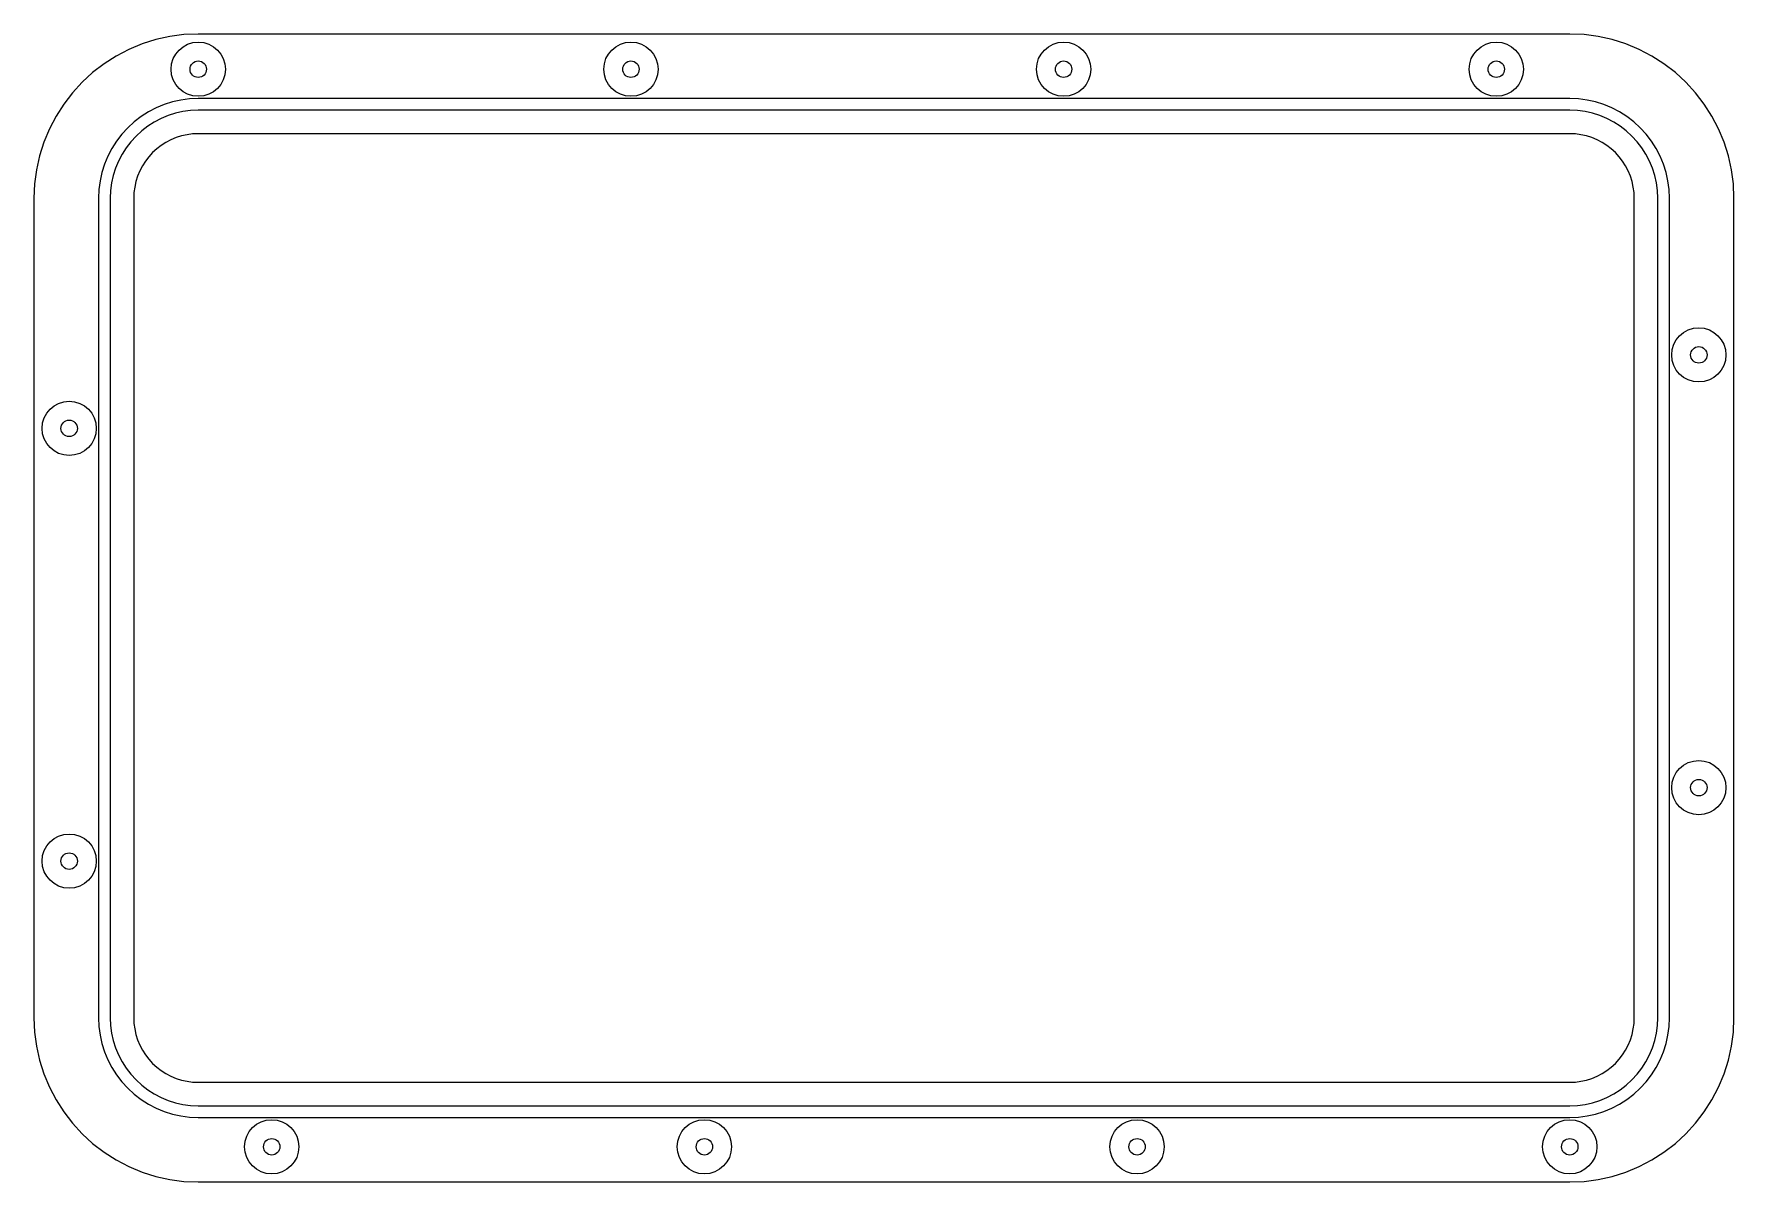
# Model space of a CAD drawing. Header units: metres. Extents: x 0 to 580, y 0 to 391.
import ezdxf

# ---------------------------------------------------------------- set-up
doc = ezdxf.new("R2010")
doc.units = ezdxf.units.M

msp = doc.modelspace()

# ---------------------------------------------------------------- linework, layer by layer
at = {"layer": 'CHANNEL'}
for p, q in [((41.631, 366.2145), (39, 364.8449)), ((44.3713, 367.3495), (41.631, 366.2145)), ((47.2002, 368.2415), (44.3713, 367.3495)), ((50.096, 368.8835), (47.2002, 368.2415)), ((53.0367, 369.2706), (50.096, 368.8835)), ((53.3853, 365.2858), (50.7906, 364.9442)), ((56, 369.4), (53.0367, 369.2706)), ((56, 365.4), (53.3853, 365.2858)), ((523.7, 369.4), (56, 369.4)), ((523.7, 365.4), (56, 365.4)), ((526.6633, 369.2706), (523.7, 369.4)), ((526.3147, 365.2858), (523.7, 365.4)), ((528.9094, 364.9442), (526.3147, 365.2858)), ((529.604, 368.8835), (526.6633, 369.2706)), ((532.4998, 368.2415), (529.604, 368.8835)), ((535.3287, 367.3495), (532.4998, 368.2415)), ((538.069, 366.2145), (535.3287, 367.3495)), ((540.7, 364.8449), (538.069, 366.2145)), ((31.9584, 359.4416), (29.9545, 357.2548)), ((34.1452, 361.4455), (31.9584, 359.4416)), ((36.4984, 363.2512), (34.1452, 361.4455)), ((39, 364.8449), (36.4984, 363.2512)), ((38.7927, 359.9746), (36.7164, 358.3813)), ((41, 361.3808), (38.7927, 359.9746)), ((43.3215, 362.5892), (41, 361.3808)), ((45.7394, 363.5908), (43.3215, 362.5892)), ((48.2354, 364.3778), (45.7394, 363.5908)), ((50.7906, 364.9442), (48.2354, 364.3778)), ((531.4646, 364.3778), (528.9094, 364.9442)), ((533.9606, 363.5908), (531.4646, 364.3778)), ((536.3785, 362.5892), (533.9606, 363.5908)), ((538.7, 361.3808), (536.3785, 362.5892)), ((540.9073, 359.9746), (538.7, 361.3808)), ((543.2016, 363.2512), (540.7, 364.8449)), ((542.9836, 358.3813), (540.9073, 359.9746)), ((545.5548, 361.4455), (543.2016, 363.2512)), ((547.7416, 359.4416), (545.5548, 361.4455)), ((549.7455, 357.2548), (547.7416, 359.4416)), ((28.1488, 354.9016), (26.5551, 352.4)), ((29.9545, 357.2548), (28.1488, 354.9016)), ((33.0187, 354.6836), (31.4254, 352.6073)), ((34.7868, 356.6132), (33.0187, 354.6836)), ((36.7164, 358.3813), (34.7868, 356.6132)), ((544.9132, 356.6132), (542.9836, 358.3813)), ((546.6813, 354.6836), (544.9132, 356.6132)), ((548.2746, 352.6073), (546.6813, 354.6836)), ((551.5512, 354.9016), (549.7455, 357.2548)), ((553.1449, 352.4), (551.5512, 354.9016)), ((25.1855, 349.769), (24.0505, 347.0287)), ((26.5551, 352.4), (25.1855, 349.769)), ((28.8108, 348.0785), (27.8092, 345.6606)), ((30.0192, 350.4), (28.8108, 348.0785)), ((31.4254, 352.6073), (30.0192, 350.4)), ((549.6808, 350.4), (548.2746, 352.6073)), ((550.8892, 348.0785), (549.6808, 350.4)), ((551.8908, 345.6606), (550.8892, 348.0785)), ((554.5145, 349.769), (553.1449, 352.4)), ((555.6495, 347.0287), (554.5145, 349.769)), ((23.1585, 344.1998), (22.5165, 341.304)), ((24.0505, 347.0287), (23.1585, 344.1998)), ((27.0222, 343.1646), (26.4558, 340.6094)), ((27.8092, 345.6606), (27.0222, 343.1646)), ((552.6778, 343.1646), (551.8908, 345.6606)), ((553.2442, 340.6094), (552.6778, 343.1646)), ((556.5415, 344.1998), (555.6495, 347.0287)), ((557.1835, 341.304), (556.5415, 344.1998)), ((22.1294, 338.3633), (22, 335.4)), ((22.5165, 341.304), (22.1294, 338.3633)), ((26.1142, 338.0147), (26, 335.4)), ((26.4558, 340.6094), (26.1142, 338.0147)), ((553.5858, 338.0147), (553.2442, 340.6094)), ((553.7, 335.4), (553.5858, 338.0147)), ((557.5706, 338.3633), (557.1835, 341.304)), ((557.7, 335.4), (557.5706, 338.3633)), ((22, 335.4), (22, 56)), ((26, 335.4), (26, 56)), ((553.7, 56), (553.7, 335.4)), ((557.7, 56), (557.7, 335.4)), ((22, 56), (22.1294, 53.0367)), ((22.1294, 53.0367), (22.5165, 50.096)), ((26, 56), (26.1142, 53.3853)), ((26.1142, 53.3853), (26.4558, 50.7906)), ((553.2442, 50.7906), (553.5858, 53.3853)), ((553.5858, 53.3853), (553.7, 56)), ((557.1835, 50.096), (557.5706, 53.0367)), ((557.5706, 53.0367), (557.7, 56)), ((22.5165, 50.096), (23.1585, 47.2002)), ((23.1585, 47.2002), (24.0505, 44.3713)), ((26.4558, 50.7906), (27.0222, 48.2354)), ((27.0222, 48.2354), (27.8092, 45.7394)), ((551.8908, 45.7394), (552.6778, 48.2354)), ((552.6778, 48.2354), (553.2442, 50.7906)), ((555.6495, 44.3713), (556.5415, 47.2002)), ((556.5415, 47.2002), (557.1835, 50.096)), ((24.0505, 44.3713), (25.1855, 41.631)), ((25.1855, 41.631), (26.5551, 39)), ((27.8092, 45.7394), (28.8108, 43.3215)), ((28.8108, 43.3215), (30.0192, 41)), ((30.0192, 41), (31.4254, 38.7927)), ((548.2746, 38.7927), (549.6808, 41)), ((549.6808, 41), (550.8892, 43.3215)), ((550.8892, 43.3215), (551.8908, 45.7394)), ((553.1449, 39), (554.5145, 41.631)), ((554.5145, 41.631), (555.6495, 44.3713)), ((26.5551, 39), (28.1488, 36.4984)), ((28.1488, 36.4984), (29.9545, 34.1452)), ((31.4254, 38.7927), (33.0187, 36.7164)), ((33.0187, 36.7164), (34.7868, 34.7868)), ((34.7868, 34.7868), (36.7164, 33.0187)), ((542.9836, 33.0187), (544.9132, 34.7868)), ((544.9132, 34.7868), (546.6813, 36.7164)), ((546.6813, 36.7164), (548.2746, 38.7927)), ((549.7455, 34.1452), (551.5512, 36.4984)), ((551.5512, 36.4984), (553.1449, 39)), ((29.9545, 34.1452), (31.9584, 31.9584)), ((31.9584, 31.9584), (34.1452, 29.9545)), ((34.1452, 29.9545), (36.4984, 28.1488)), ((36.7164, 33.0187), (38.7927, 31.4254)), ((38.7927, 31.4254), (41, 30.0192)), ((41, 30.0192), (43.3215, 28.8108)), ((536.3785, 28.8108), (538.7, 30.0192)), ((538.7, 30.0192), (540.9073, 31.4254)), ((540.9073, 31.4254), (542.9836, 33.0187)), ((543.2016, 28.1488), (545.5548, 29.9545)), ((545.5548, 29.9545), (547.7416, 31.9584)), ((547.7416, 31.9584), (549.7455, 34.1452)), ((36.4984, 28.1488), (39, 26.5551)), ((39, 26.5551), (41.631, 25.1855)), ((41.631, 25.1855), (44.3713, 24.0505)), ((43.3215, 28.8108), (45.7394, 27.8092)), ((44.3713, 24.0505), (47.2002, 23.1585)), ((45.7394, 27.8092), (48.2354, 27.0222)), ((48.2354, 27.0222), (50.7906, 26.4558)), ((50.7906, 26.4558), (53.3853, 26.1142)), ((53.3853, 26.1142), (56, 26)), ((56, 26), (523.7, 26)), ((523.7, 26), (526.3147, 26.1142)), ((526.3147, 26.1142), (528.9094, 26.4558)), ((528.9094, 26.4558), (531.4646, 27.0222)), ((531.4646, 27.0222), (533.9606, 27.8092)), ((532.4998, 23.1585), (535.3287, 24.0505)), ((533.9606, 27.8092), (536.3785, 28.8108)), ((535.3287, 24.0505), (538.069, 25.1855)), ((538.069, 25.1855), (540.7, 26.5551)), ((540.7, 26.5551), (543.2016, 28.1488)), ((47.2002, 23.1585), (50.096, 22.5165)), ((50.096, 22.5165), (53.0367, 22.1294)), ((53.0367, 22.1294), (56, 22)), ((56, 22), (523.7, 22)), ((523.7, 22), (526.6633, 22.1294)), ((526.6633, 22.1294), (529.604, 22.5165)), ((529.604, 22.5165), (532.4998, 23.1585))]:
    msp.add_line(p, q, dxfattribs=at)
for centre in [(56, 379.4), (203.5458, 379.4), (351.0915, 379.4), (498.6373, 379.4), (567.7, 282.0042), (12, 256.9415), (567.7, 134.4585), (12, 109.3958), (81.0627, 12), (228.6085, 12), (376.1542, 12), (523.7, 12)]:
    msp.add_circle(centre, 9.25, dxfattribs=at)
at = {"layer": 'CUT'}
for p, q in [((41.5061, 389.4918), (36.8469, 388.0228)), ((46.2757, 390.5492), (41.5061, 389.4918)), ((51.1193, 391.1869), (46.2757, 390.5492)), ((56, 391.4), (51.1193, 391.1869)), ((523.7, 391.4), (56, 391.4)), ((528.5807, 391.1869), (523.7, 391.4)), ((533.4243, 390.5492), (528.5807, 391.1869)), ((538.1939, 389.4918), (533.4243, 390.5492)), ((542.8531, 388.0228), (538.1939, 389.4918)), ((28, 383.8974), (23.8797, 381.2725)), ((32.3334, 386.1532), (28, 383.8974)), ((36.8469, 388.0228), (32.3334, 386.1532)), ((547.3666, 386.1532), (542.8531, 388.0228)), ((551.7, 383.8974), (547.3666, 386.1532)), ((555.8203, 381.2725), (551.7, 383.8974)), ((20.0039, 378.2985), (16.402, 374.998)), ((23.8797, 381.2725), (20.0039, 378.2985)), ((559.6961, 378.2985), (555.8203, 381.2725)), ((563.298, 374.998), (559.6961, 378.2985)), ((13.1015, 371.3961), (10.1275, 367.5203)), ((16.402, 374.998), (13.1015, 371.3961)), ((566.5985, 371.3961), (563.298, 374.998)), ((569.5725, 367.5203), (566.5985, 371.3961)), ((10.1275, 367.5203), (7.5026, 363.4)), ((572.1974, 363.4), (569.5725, 367.5203)), ((7.5026, 363.4), (5.2468, 359.0666)), ((574.4532, 359.0666), (572.1974, 363.4)), ((3.3772, 354.5531), (1.9082, 349.8939)), ((5.2468, 359.0666), (3.3772, 354.5531)), ((45, 354.4526), (43.3813, 353.4213)), ((46.7024, 355.3388), (45, 354.4526)), ((48.4756, 356.0732), (46.7024, 355.3388)), ((50.306, 356.6504), (48.4756, 356.0732)), ((52.1797, 357.0658), (50.306, 356.6504)), ((54.0826, 357.3163), (52.1797, 357.0658)), ((56, 357.4), (54.0826, 357.3163)), ((523.7, 357.4), (56, 357.4)), ((525.6174, 357.3163), (523.7, 357.4)), ((527.5203, 357.0658), (525.6174, 357.3163)), ((529.394, 356.6504), (527.5203, 357.0658)), ((531.2244, 356.0732), (529.394, 356.6504)), ((532.9976, 355.3388), (531.2244, 356.0732)), ((534.7, 354.4526), (532.9976, 355.3388)), ((536.3187, 353.4213), (534.7, 354.4526)), ((576.3228, 354.5531), (574.4532, 359.0666)), ((577.7918, 349.8939), (576.3228, 354.5531)), ((1.9082, 349.8939), (0.8508, 345.1243)), ((37.9787, 348.0187), (36.9474, 346.4)), ((39.147, 349.5413), (37.9787, 348.0187)), ((40.4437, 350.9563), (39.147, 349.5413)), ((41.8587, 352.253), (40.4437, 350.9563)), ((43.3813, 353.4213), (41.8587, 352.253)), ((537.8413, 352.253), (536.3187, 353.4213)), ((539.2563, 350.9563), (537.8413, 352.253)), ((540.553, 349.5413), (539.2563, 350.9563)), ((541.7213, 348.0187), (540.553, 349.5413)), ((542.7526, 346.4), (541.7213, 348.0187)), ((578.8492, 345.1243), (577.7918, 349.8939)), ((0.8508, 345.1243), (0.2131, 340.2807)), ((35.3268, 342.9244), (34.7496, 341.094)), ((36.0612, 344.6976), (35.3268, 342.9244)), ((36.9474, 346.4), (36.0612, 344.6976)), ((543.6388, 344.6976), (542.7526, 346.4)), ((544.3732, 342.9244), (543.6388, 344.6976)), ((544.9504, 341.094), (544.3732, 342.9244)), ((579.4869, 340.2807), (578.8492, 345.1243)), ((0.2131, 340.2807), (0, 335.4)), ((34.0837, 337.3174), (34, 335.4)), ((34.3342, 339.2203), (34.0837, 337.3174)), ((34.7496, 341.094), (34.3342, 339.2203)), ((545.3658, 339.2203), (544.9504, 341.094)), ((545.6163, 337.3174), (545.3658, 339.2203)), ((545.7, 335.4), (545.6163, 337.3174)), ((579.7, 335.4), (579.4869, 340.2807)), ((0, 335.4), (0, 56)), ((34, 335.4), (34, 56)), ((545.7, 56), (545.7, 335.4)), ((579.7, 56), (579.7, 335.4)), ((0, 56), (0.2131, 51.1193)), ((34, 56), (34.0837, 54.0826)), ((34.0837, 54.0826), (34.3342, 52.1797)), ((34.3342, 52.1797), (34.7496, 50.306)), ((544.9504, 50.306), (545.3658, 52.1797)), ((545.3658, 52.1797), (545.6163, 54.0826)), ((545.6163, 54.0826), (545.7, 56)), ((579.4869, 51.1193), (579.7, 56)), ((0.2131, 51.1193), (0.8508, 46.2757)), ((34.7496, 50.306), (35.3268, 48.4756)), ((35.3268, 48.4756), (36.0612, 46.7024)), ((36.0612, 46.7024), (36.9474, 45)), ((542.7526, 45), (543.6388, 46.7024)), ((543.6388, 46.7024), (544.3732, 48.4756)), ((544.3732, 48.4756), (544.9504, 50.306)), ((578.8492, 46.2757), (579.4869, 51.1193)), ((0.8508, 46.2757), (1.9082, 41.5061)), ((1.9082, 41.5061), (3.3772, 36.8469)), ((36.9474, 45), (37.9787, 43.3813)), ((37.9787, 43.3813), (39.147, 41.8587)), ((39.147, 41.8587), (40.4437, 40.4437)), ((539.2563, 40.4437), (540.553, 41.8587)), ((540.553, 41.8587), (541.7213, 43.3813)), ((541.7213, 43.3813), (542.7526, 45)), ((576.3228, 36.8469), (577.7918, 41.5061)), ((577.7918, 41.5061), (578.8492, 46.2757)), ((3.3772, 36.8469), (5.2468, 32.3334)), ((40.4437, 40.4437), (41.8587, 39.147)), ((41.8587, 39.147), (43.3813, 37.9787)), ((43.3813, 37.9787), (45, 36.9474)), ((45, 36.9474), (46.7024, 36.0612)), ((46.7024, 36.0612), (48.4756, 35.3268)), ((48.4756, 35.3268), (50.306, 34.7496)), ((529.394, 34.7496), (531.2244, 35.3268)), ((531.2244, 35.3268), (532.9976, 36.0612)), ((532.9976, 36.0612), (534.7, 36.9474)), ((534.7, 36.9474), (536.3187, 37.9787)), ((536.3187, 37.9787), (537.8413, 39.147)), ((537.8413, 39.147), (539.2563, 40.4437)), ((574.4532, 32.3334), (576.3228, 36.8469)), ((5.2468, 32.3334), (7.5026, 28)), ((50.306, 34.7496), (52.1797, 34.3342)), ((52.1797, 34.3342), (54.0826, 34.0837)), ((54.0826, 34.0837), (56, 34)), ((56, 34), (523.7, 34)), ((523.7, 34), (525.6174, 34.0837)), ((525.6174, 34.0837), (527.5203, 34.3342)), ((527.5203, 34.3342), (529.394, 34.7496)), ((572.1974, 28), (574.4532, 32.3334)), ((7.5026, 28), (10.1275, 23.8797)), ((10.1275, 23.8797), (13.1015, 20.0039)), ((566.5985, 20.0039), (569.5725, 23.8797)), ((569.5725, 23.8797), (572.1974, 28)), ((13.1015, 20.0039), (16.402, 16.402)), ((563.298, 16.402), (566.5985, 20.0039)), ((16.402, 16.402), (20.0039, 13.1015)), ((20.0039, 13.1015), (23.8797, 10.1275)), ((555.8203, 10.1275), (559.6961, 13.1015)), ((559.6961, 13.1015), (563.298, 16.402)), ((23.8797, 10.1275), (28, 7.5026)), ((28, 7.5026), (32.3334, 5.2468)), ((547.3666, 5.2468), (551.7, 7.5026)), ((551.7, 7.5026), (555.8203, 10.1275)), ((32.3334, 5.2468), (36.8469, 3.3772)), ((36.8469, 3.3772), (41.5061, 1.9082)), ((41.5061, 1.9082), (46.2757, 0.8508)), ((46.2757, 0.8508), (51.1193, 0.2131)), ((51.1193, 0.2131), (56, 0)), ((56, 0), (523.7, 0)), ((523.7, 0), (528.5807, 0.2131)), ((528.5807, 0.2131), (533.4243, 0.8508)), ((533.4243, 0.8508), (538.1939, 1.9082)), ((538.1939, 1.9082), (542.8531, 3.3772)), ((542.8531, 3.3772), (547.3666, 5.2468))]:
    msp.add_line(p, q, dxfattribs=at)
at = {"layer": 'HOLES'}
for centre in [(56, 379.4), (203.5458, 379.4), (351.0915, 379.4), (498.6373, 379.4), (567.7, 282.0042), (12, 256.9415), (567.7, 134.4585), (12, 109.3958), (81.0627, 12), (228.6085, 12), (376.1542, 12), (523.7, 12)]:
    msp.add_circle(centre, 2.8, dxfattribs=at)

doc.saveas('drawing.dxf')
